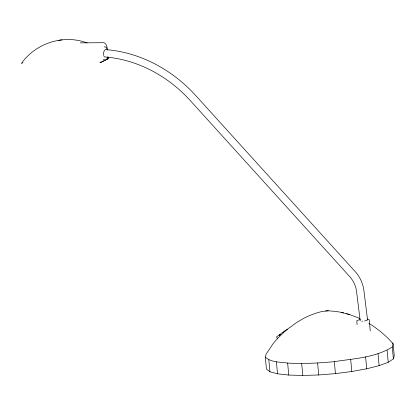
<?xml version="1.0" encoding="UTF-8"?>
<svg xmlns="http://www.w3.org/2000/svg" width="415" height="415" viewBox="0 0 415 415"><rect width="100%" height="100%" fill="white"/><g stroke="black" fill="none" stroke-linecap="round" stroke-linejoin="round"><path stroke-width="0.62" d="M368.883 323.306C377.894 328.924 386.178 335.782 393.14 343.812L394.25 355.785L393.389 358.908L388.238 362.269L379.134 365.641L366.71 368.795L351.801 371.518L335.434 373.625L318.72 374.968L302.8 375.456L288.752 375.061L277.536 373.806L269.926 371.778L266.43 369.111L265.315 357.139L266.176 354.016L273.184 343.594L277.215 338.78L286.236 330.06L296.403 322.678L303.853 318.232L309.04 315.784L316.194 313.071L322.056 311.452L328.405 310.794L336.228 311.463L341.478 312.402L349.586 314.554L359.784 318.45M393.389 358.908L392.279 346.935L393.14 343.812L392.139 343.055M106.94 58.261L107.418 57.011M284.026 331.767L285.38 330.859M280.016 334.864L279.601 335.149L279.928 334.972M279.311 335.113L280.218 334.526M279.425 335.076L279.85 334.796M22.856 62.629L21.341 63.62C35.488 43.093 63.817 34.066 87.166 42.947M265.315 357.139C271.254 362.648 280.167 361.849 287.642 363.089C303.215 363.908 318.813 363.141 334.324 361.652C353.756 358.56 375.274 357.797 392.279 346.935M280.047 334.677L280.343 334.516M103.952 60.782L101.172 62.229L99.922 62.229L101.187 62.219L108.253 58.759L108.082 56.907M105.068 60.206L107.848 58.759M287.611 329.515L284.877 330.807L276.478 336.97L277.739 338.853M283.009 332.514L283.336 332.358M360.396 319.472L356.822 320.613L357.092 324.717M364.557 320.966L367.576 320.038L363.789 289.623C362.788 283.284 360.013 277.241 355.863 272.339L195.735 95.554C172.666 70.026 140.317 52.223 105.732 49.624L105.327 49.593C103.485 50.77 103.434 53.478 103.683 55.439M62.084 39.856L58.645 40.307M325.557 310.892L328.405 310.794M361.792 321.205L362.648 321.174M80.313 42.859L104.025 42.693C106.655 43.72 107.003 47.082 107.397 49.52M104.222 46.817L106.053 47.175L107.49 50.059M107.013 58.764L108.253 58.759M103.252 59.765L104.948 59.755M104.57 56.938C137.552 59.371 168.412 76.339 190.397 100.695L350.286 277.225C353.513 281.033 355.665 285.728 356.449 290.656L360.204 320.831M367.026 319.036L369.205 319.617L370.263 331.009M341.478 312.402L343.708 312.993M346.639 313.771L349.586 314.554M103.9 56.144L104.201 56.658M387.128 350.296L388.238 362.269M378.024 353.668L379.134 365.641M365.599 356.822L366.71 368.795M350.691 359.546L351.801 371.518M334.324 361.652L335.434 373.625M317.61 362.995L318.72 374.968M301.684 363.483L302.8 375.456M287.642 363.089L288.752 375.061M276.426 361.833L277.536 373.806M268.816 359.805L269.926 371.778"/></g></svg>
